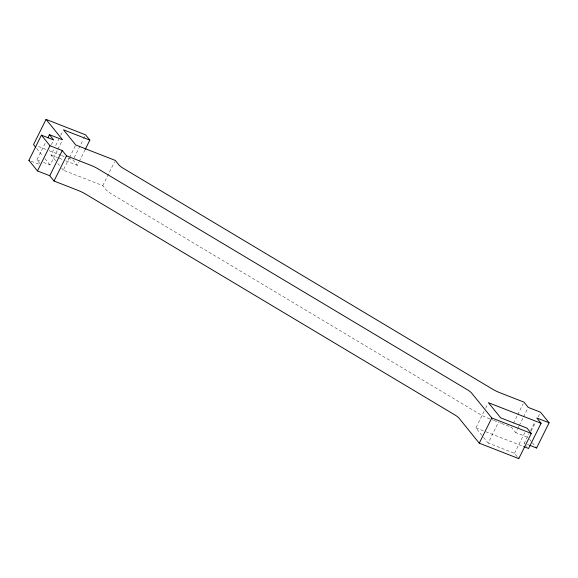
<?xml version="1.0" encoding="UTF-8"?>
<svg xmlns="http://www.w3.org/2000/svg" width="578" height="578" viewBox="0 0 578 578"><rect width="100%" height="100%" fill="white"/><g stroke="black" fill="none" stroke-linecap="round" stroke-linejoin="round"><path stroke-width="0.43" stroke-dasharray="2.89 2.17" d="M39.853 163.509L36.913 159.875L45.51 142.549M51.355 144.688L53.306 140.75M55.589 160.698L50.987 155.02L54.115 148.719M55.676 145.569L58.804 139.269M60.755 135.331L62.713 131.394M43.502 162.447L50.084 165.026L57.511 150.063M57.901 149.276L62.2 140.613M489.841 418.877L487.03 417.771A10.259 2.059 26.4 0 1 479.986 414.31L111.012 193.637A10.259 2.059 26.4 0 1 106.424 190.14L102.768 185.625L63.255 170.17L69.114 158.365M69.505 157.577L75.371 145.764M74.222 157.671L83.21 139.558M83.6 138.771L84.771 136.408M65.805 160.814L77.329 165.315L78.89 162.165M79.28 161.378L84.756 150.359M102.768 185.625L114.495 161.999M482.03 435.451L475.896 427.872L484.104 411.341M485.672 408.191L487.622 404.253M517.18 456.634L514.507 453.325L488.164 443.03L498.72 421.767M513.416 423.392L517.324 415.517M517.715 414.729L523.191 403.704M527.266 437.12L515.742 432.611L517.303 429.461M517.693 428.674L518.871 426.311M519.261 425.524L523.169 417.656M523.56 416.868L527.468 408.993M514.507 453.325L525.062 432.069M524.564 443.514L524.297 443.189L528.993 433.738M530.553 430.588L534.852 421.926M531.16 431.123L535.459 422.46M538.197 416.948L539.758 413.797M38.473 146.516L45.886 149.413M49.173 150.699L60.704 155.2M61.521 155.525L65.639 157.137M68.11 158.097L73.045 160.034L77.329 165.315M50.987 155.02L57.569 157.592M59.216 158.235L62.511 159.521M36.913 159.875L41.031 161.486M31.205 161.255L38.885 164.26M491.957 419.7L493.366 420.249M494.067 420.524L499.117 422.496M499.941 422.821L500.758 423.139M501.581 423.464L511.465 427.33L515.742 432.611M524.297 443.189L525.07 443.485M527.374 444.388L528.906 444.988M475.896 427.872L484.126 431.094M485.773 431.737L521.992 445.898M529.636 439.403L531.24 441.382M532.316 442.705L535.524 446.671M526.442 445.833L526.977 446.491M483.562 437.344L488.164 443.03M57.887 163.545L59.418 165.438M61.723 168.277L63.255 170.17M36.638 148.416L42.844 156.082M44.911 158.632L50.084 165.026"/><path stroke-width="0.87" d="M85.147 149.572L89.836 140.122L85.558 134.833L46.045 119.386L33.538 144.579L35.605 147.137M523.639 446.541L528.581 448.47L541.087 423.277L488.403 402.678L500.671 417.829L527.013 428.132L531.29 433.421L518.784 458.614L479.27 443.167L459.069 418.205A10.259 2.059 26.4 0 0 454.481 414.708L85.508 194.035A10.259 2.059 26.4 0 0 78.463 190.574L54.029 181.022L49.751 175.734L37.462 170.929L28.9 160.352L41.406 135.158L53.703 139.963L49.419 134.674L47.858 137.824M37.462 170.929L49.968 145.728L41.406 135.158M49.751 175.734L62.258 150.533L49.968 145.728M54.029 181.022L66.535 155.822L62.258 150.533M479.27 443.167L491.784 417.966L471.576 393.004A10.259 2.059 26.4 0 0 466.988 389.507L98.014 168.834A10.259 2.059 26.4 0 0 90.97 165.38L66.535 155.822M529.679 445.291L536.594 447.993L549.1 422.793L540.538 412.222L528.249 407.418L523.971 402.129L499.536 392.578A10.259 2.059 26.4 0 1 492.492 389.117L123.519 168.444A10.259 2.059 26.4 0 1 118.931 164.947L115.275 160.424L75.761 144.977L63.493 129.819L89.836 140.122M49.419 134.674L62.59 139.825L46.045 119.386M28.9 160.352L29.666 160.655M549.1 422.793L536.81 417.988L541.087 423.277M491.784 417.966L531.29 433.421M536.059 447.329L536.594 447.993M518.249 457.957L518.784 458.614"/></g></svg>
